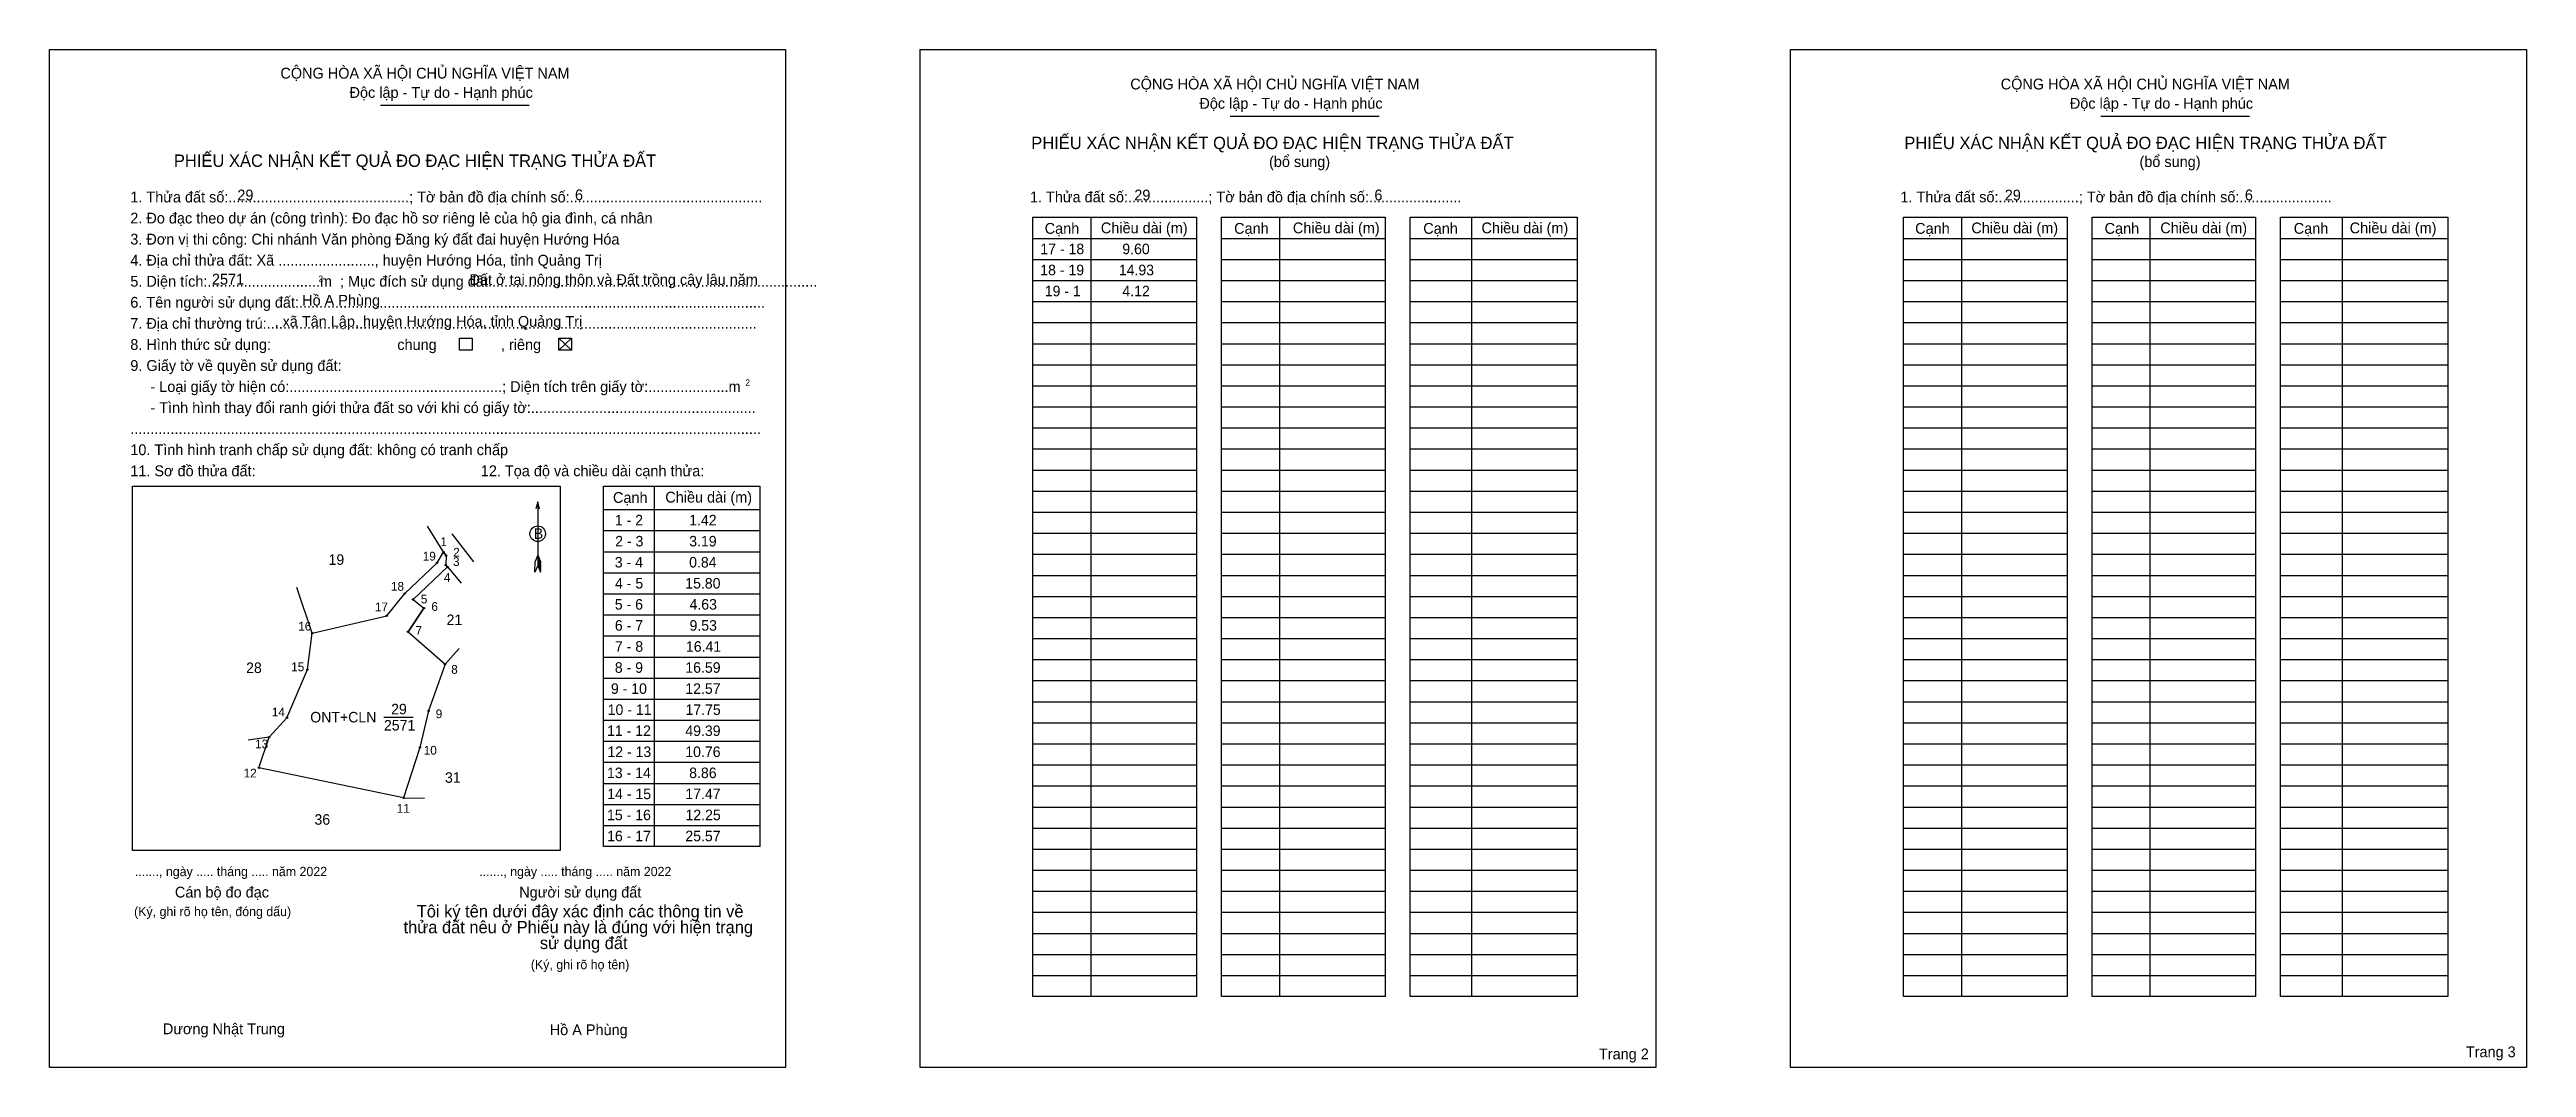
# Model space of a CAD drawing. Extents: x 547287 to 548115, y 1838620 to 1838961.
import ezdxf

# ---------------------------------------------------------------- set-up
doc = ezdxf.new("R2010")
doc.units = 0
for name, color, linetype in [('Level 1', 7, 'Continuous'), ('Level 10', 7, 'Continuous'), ('Level 11', 7, 'Continuous'), ('Level 13', 7, 'Continuous'), ('Level 2', 7, 'Continuous'), ('Level 25', 7, 'Continuous'), ('Level 27', 7, 'Continuous'), ('Level 36', 7, 'Continuous'), ('Level 48', 7, 'Continuous'), ('Level 50', 7, 'Continuous'), ('Level 52', 7, 'Continuous'), ('Level 55', 7, 'Continuous'), ('Level 6', 7, 'Continuous'), ('Level 9', 7, 'Continuous')]:
    doc.layers.add(name, color=color, linetype=linetype)

msp = doc.modelspace()

# ---------------------------------------------------------------- linework, layer by layer
at = {"layer": 'Level 1'}
for p, q in [((547286.84, 1838960.59), (547286.84, 1838960.59)), ((547577.93, 1838960.59), (547577.93, 1838960.59)), ((547397.5, 1838941.96), (547447.27, 1838941.96)), ((547681.68, 1838938.32), (547731.45, 1838938.32)), ((547972.77, 1838938.32), (548022.54, 1838938.32)), ((547635.08, 1838904.48), (547635.08, 1838643.9)), ((547698.13, 1838904.48), (547698.13, 1838643.9)), ((547762.35, 1838904.48), (547762.35, 1838643.9)), ((547926.17, 1838904.48), (547926.17, 1838643.9)), ((547989.22, 1838904.48), (547989.22, 1838643.9)), ((548053.45, 1838904.48), (548053.45, 1838643.9)), ((547615.71, 1838897.44), (547670.41, 1838897.44)), ((547678.76, 1838897.44), (547733.46, 1838897.44)), ((547741.81, 1838897.44), (547797.69, 1838897.44)), ((547906.8, 1838897.44), (547961.5, 1838897.44)), ((547969.85, 1838897.44), (548024.55, 1838897.44)), ((548032.9, 1838897.44), (548088.78, 1838897.44)), ((547615.71, 1838890.4), (547670.41, 1838890.4)), ((547678.76, 1838890.4), (547733.46, 1838890.4)), ((547741.81, 1838890.4), (547797.69, 1838890.4)), ((547906.8, 1838890.4), (547961.5, 1838890.4)), ((547969.85, 1838890.4), (548024.55, 1838890.4)), ((548032.9, 1838890.4), (548088.78, 1838890.4)), ((547615.71, 1838883.35), (547670.41, 1838883.35)), ((547615.71, 1838876.31), (547670.41, 1838876.31)), ((547678.76, 1838883.35), (547733.46, 1838883.35)), ((547678.76, 1838876.31), (547733.46, 1838876.31)), ((547741.81, 1838883.35), (547797.69, 1838883.35)), ((547741.81, 1838876.31), (547797.69, 1838876.31)), ((547906.8, 1838883.35), (547961.5, 1838883.35)), ((547906.8, 1838876.31), (547961.5, 1838876.31)), ((547969.85, 1838883.35), (548024.55, 1838883.35)), ((547969.85, 1838876.31), (548024.55, 1838876.31)), ((548032.9, 1838883.35), (548088.78, 1838883.35)), ((548032.9, 1838876.31), (548088.78, 1838876.31)), ((547615.71, 1838869.27), (547670.41, 1838869.27)), ((547678.76, 1838869.27), (547733.46, 1838869.27)), ((547741.81, 1838869.27), (547797.69, 1838869.27)), ((547906.8, 1838869.27), (547961.5, 1838869.27)), ((547969.85, 1838869.27), (548024.55, 1838869.27)), ((548032.9, 1838869.27), (548088.78, 1838869.27)), ((547457.15, 1838864.05), (547461.37, 1838860.11)), ((547457.15, 1838860.11), (547461.37, 1838864.05)), ((547615.71, 1838862.22), (547670.41, 1838862.22)), ((547678.76, 1838862.22), (547733.46, 1838862.22)), ((547741.81, 1838862.22), (547797.69, 1838862.22)), ((547906.8, 1838862.22), (547961.5, 1838862.22)), ((547969.85, 1838862.22), (548024.55, 1838862.22)), ((548032.9, 1838862.22), (548088.78, 1838862.22)), ((547615.71, 1838855.18), (547670.41, 1838855.18)), ((547678.76, 1838855.18), (547733.46, 1838855.18)), ((547741.81, 1838855.18), (547797.69, 1838855.18)), ((547906.8, 1838855.18), (547961.5, 1838855.18)), ((547969.85, 1838855.18), (548024.55, 1838855.18)), ((548032.9, 1838855.18), (548088.78, 1838855.18)), ((547615.71, 1838848.14), (547670.41, 1838848.14)), ((547678.76, 1838848.14), (547733.46, 1838848.14)), ((547741.81, 1838848.14), (547797.69, 1838848.14)), ((547906.8, 1838848.14), (547961.5, 1838848.14)), ((547969.85, 1838848.14), (548024.55, 1838848.14)), ((548032.9, 1838848.14), (548088.78, 1838848.14)), ((547615.71, 1838841.1), (547670.41, 1838841.1)), ((547678.76, 1838841.1), (547733.46, 1838841.1)), ((547741.81, 1838841.1), (547797.69, 1838841.1)), ((547906.8, 1838841.1), (547961.5, 1838841.1)), ((547969.85, 1838841.1), (548024.55, 1838841.1)), ((548032.9, 1838841.1), (548088.78, 1838841.1)), ((547615.71, 1838834.05), (547670.41, 1838834.05)), ((547615.71, 1838827.01), (547670.41, 1838827.01)), ((547678.76, 1838834.05), (547733.46, 1838834.05)), ((547678.76, 1838827.01), (547733.46, 1838827.01)), ((547741.81, 1838834.05), (547797.69, 1838834.05)), ((547741.81, 1838827.01), (547797.69, 1838827.01)), ((547906.8, 1838834.05), (547961.5, 1838834.05)), ((547906.8, 1838827.01), (547961.5, 1838827.01)), ((547969.85, 1838834.05), (548024.55, 1838834.05)), ((547969.85, 1838827.01), (548024.55, 1838827.01)), ((548032.9, 1838834.05), (548088.78, 1838834.05)), ((548032.9, 1838827.01), (548088.78, 1838827.01)), ((547615.71, 1838819.97), (547670.41, 1838819.97)), ((547678.76, 1838819.97), (547733.46, 1838819.97)), ((547741.81, 1838819.97), (547797.69, 1838819.97)), ((547906.8, 1838819.97), (547961.5, 1838819.97)), ((547969.85, 1838819.97), (548024.55, 1838819.97)), ((548032.9, 1838819.97), (548088.78, 1838819.97)), ((547314.56, 1838814.58), (547314.56, 1838814.58)), ((547488.99, 1838814.61), (547488.99, 1838694.06)), ((547615.71, 1838812.93), (547670.41, 1838812.93)), ((547678.76, 1838812.93), (547733.46, 1838812.93)), ((547741.81, 1838812.93), (547797.69, 1838812.93)), ((547906.8, 1838812.93), (547961.5, 1838812.93)), ((547969.85, 1838812.93), (548024.55, 1838812.93)), ((548032.9, 1838812.93), (548088.78, 1838812.93)), ((547450.08, 1838809.31), (547450.08, 1838788.01)), ((547472.09, 1838806.75), (547524.32, 1838806.75)), ((547615.71, 1838805.88), (547670.41, 1838805.88)), ((547678.76, 1838805.88), (547733.46, 1838805.88)), ((547741.81, 1838805.88), (547797.69, 1838805.88)), ((547906.8, 1838805.88), (547961.5, 1838805.88)), ((547969.85, 1838805.88), (548024.55, 1838805.88)), ((548032.9, 1838805.88), (548088.78, 1838805.88)), ((547472.09, 1838799.71), (547524.32, 1838799.71)), ((547615.71, 1838798.84), (547670.41, 1838798.84)), ((547678.76, 1838798.84), (547733.46, 1838798.84)), ((547741.81, 1838798.84), (547797.69, 1838798.84)), ((547906.8, 1838798.84), (547961.5, 1838798.84)), ((547969.85, 1838798.84), (548024.55, 1838798.84)), ((548032.9, 1838798.84), (548088.78, 1838798.84)), ((547449.14, 1838785.84), (547449.19, 1838789.36)), ((547450.08, 1838788.01), (547449.14, 1838785.84)), ((547450.08, 1838791.53), (547449.19, 1838789.36)), ((547450.08, 1838791.53), (547450.98, 1838789.36)), ((547450.08, 1838791.22), (547450.98, 1838789.04)), ((547450.08, 1838790.92), (547450.98, 1838788.74)), ((547450.08, 1838790.61), (547450.99, 1838788.42)), ((547450.08, 1838790.3), (547450.99, 1838788.1)), ((547450.08, 1838789.99), (547450.99, 1838787.79)), ((547450.08, 1838789.69), (547450.99, 1838787.47)), ((547450.08, 1838789.38), (547451.01, 1838787.15)), ((547450.08, 1838789.08), (547451.01, 1838786.83)), ((547450.08, 1838788.77), (547451.01, 1838786.52)), ((547450.08, 1838788.47), (547451.02, 1838786.21)), ((547450.08, 1838788.01), (547451.02, 1838785.84)), ((547451.02, 1838785.84), (547450.98, 1838789.36)), ((547472.09, 1838792.66), (547524.32, 1838792.66)), ((547472.09, 1838785.62), (547524.32, 1838785.62)), ((547615.71, 1838791.8), (547670.41, 1838791.8)), ((547678.76, 1838791.8), (547733.46, 1838791.8)), ((547741.81, 1838791.8), (547797.69, 1838791.8)), ((547906.8, 1838791.8), (547961.5, 1838791.8)), ((547969.85, 1838791.8), (548024.55, 1838791.8)), ((548032.9, 1838791.8), (548088.78, 1838791.8)), ((547472.09, 1838778.58), (547524.32, 1838778.58)), ((547615.71, 1838784.75), (547670.41, 1838784.75)), ((547615.71, 1838777.71), (547670.41, 1838777.71)), ((547678.76, 1838784.75), (547733.46, 1838784.75)), ((547678.76, 1838777.71), (547733.46, 1838777.71)), ((547741.81, 1838784.75), (547797.69, 1838784.75)), ((547741.81, 1838777.71), (547797.69, 1838777.71)), ((547906.8, 1838784.75), (547961.5, 1838784.75)), ((547906.8, 1838777.71), (547961.5, 1838777.71)), ((547969.85, 1838784.75), (548024.55, 1838784.75)), ((547969.85, 1838777.71), (548024.55, 1838777.71)), ((548032.9, 1838784.75), (548088.78, 1838784.75)), ((548032.9, 1838777.71), (548088.78, 1838777.71)), ((547472.09, 1838771.54), (547524.32, 1838771.54)), ((547615.71, 1838770.67), (547670.41, 1838770.67)), ((547678.76, 1838770.67), (547733.46, 1838770.67)), ((547741.81, 1838770.67), (547797.69, 1838770.67)), ((547906.8, 1838770.67), (547961.5, 1838770.67)), ((547969.85, 1838770.67), (548024.55, 1838770.67)), ((548032.9, 1838770.67), (548088.78, 1838770.67)), ((547472.09, 1838764.49), (547524.32, 1838764.49)), ((547615.71, 1838763.63), (547670.41, 1838763.63)), ((547678.76, 1838763.63), (547733.46, 1838763.63)), ((547741.81, 1838763.63), (547797.69, 1838763.63)), ((547906.8, 1838763.63), (547961.5, 1838763.63)), ((547969.85, 1838763.63), (548024.55, 1838763.63)), ((548032.9, 1838763.63), (548088.78, 1838763.63)), ((547472.09, 1838757.45), (547524.32, 1838757.45)), ((547615.71, 1838756.58), (547670.41, 1838756.58)), ((547678.76, 1838756.58), (547733.46, 1838756.58)), ((547741.81, 1838756.58), (547797.69, 1838756.58)), ((547906.8, 1838756.58), (547961.5, 1838756.58)), ((547969.85, 1838756.58), (548024.55, 1838756.58)), ((548032.9, 1838756.58), (548088.78, 1838756.58)), ((547472.09, 1838750.41), (547524.32, 1838750.41)), ((547615.71, 1838749.54), (547670.41, 1838749.54)), ((547678.76, 1838749.54), (547733.46, 1838749.54)), ((547741.81, 1838749.54), (547797.69, 1838749.54)), ((547906.8, 1838749.54), (547961.5, 1838749.54)), ((547969.85, 1838749.54), (548024.55, 1838749.54)), ((548032.9, 1838749.54), (548088.78, 1838749.54)), ((547472.09, 1838743.36), (547524.32, 1838743.36)), ((547472.09, 1838736.32), (547524.32, 1838736.32)), ((547615.71, 1838742.5), (547670.41, 1838742.5)), ((547615.71, 1838735.45), (547670.41, 1838735.45)), ((547678.76, 1838742.5), (547733.46, 1838742.5)), ((547678.76, 1838735.45), (547733.46, 1838735.45)), ((547741.81, 1838742.5), (547797.69, 1838742.5)), ((547741.81, 1838735.45), (547797.69, 1838735.45)), ((547906.8, 1838742.5), (547961.5, 1838742.5)), ((547906.8, 1838735.45), (547961.5, 1838735.45)), ((547969.85, 1838742.5), (548024.55, 1838742.5)), ((547969.85, 1838735.45), (548024.55, 1838735.45)), ((548032.9, 1838742.5), (548088.78, 1838742.5)), ((548032.9, 1838735.45), (548088.78, 1838735.45)), ((547472.09, 1838729.28), (547524.32, 1838729.28)), ((547615.71, 1838728.41), (547670.41, 1838728.41)), ((547678.76, 1838728.41), (547733.46, 1838728.41)), ((547741.81, 1838728.41), (547797.69, 1838728.41)), ((547906.8, 1838728.41), (547961.5, 1838728.41)), ((547969.85, 1838728.41), (548024.55, 1838728.41)), ((548032.9, 1838728.41), (548088.78, 1838728.41)), ((547472.09, 1838722.24), (547524.32, 1838722.24)), ((547615.71, 1838721.37), (547670.41, 1838721.37)), ((547678.76, 1838721.37), (547733.46, 1838721.37)), ((547741.81, 1838721.37), (547797.69, 1838721.37)), ((547906.8, 1838721.37), (547961.5, 1838721.37)), ((547969.85, 1838721.37), (548024.55, 1838721.37)), ((548032.9, 1838721.37), (548088.78, 1838721.37)), ((547472.09, 1838715.19), (547524.32, 1838715.19)), ((547615.71, 1838714.33), (547670.41, 1838714.33)), ((547678.76, 1838714.33), (547733.46, 1838714.33)), ((547741.81, 1838714.33), (547797.69, 1838714.33)), ((547906.8, 1838714.33), (547961.5, 1838714.33)), ((547969.85, 1838714.33), (548024.55, 1838714.33)), ((548032.9, 1838714.33), (548088.78, 1838714.33)), ((547472.09, 1838708.15), (547524.32, 1838708.15)), ((547615.71, 1838707.28), (547670.41, 1838707.28)), ((547678.76, 1838707.28), (547733.46, 1838707.28)), ((547741.81, 1838707.28), (547797.69, 1838707.28)), ((547906.8, 1838707.28), (547961.5, 1838707.28)), ((547969.85, 1838707.28), (548024.55, 1838707.28)), ((548032.9, 1838707.28), (548088.78, 1838707.28)), ((547472.09, 1838701.11), (547524.32, 1838701.11)), ((547615.71, 1838700.24), (547670.41, 1838700.24)), ((547678.76, 1838700.24), (547733.46, 1838700.24)), ((547741.81, 1838700.24), (547797.69, 1838700.24)), ((547906.8, 1838700.24), (547961.5, 1838700.24)), ((547969.85, 1838700.24), (548024.55, 1838700.24)), ((548032.9, 1838700.24), (548088.78, 1838700.24)), ((547457.61, 1838692.71), (547457.61, 1838692.71)), ((547615.71, 1838693.2), (547670.41, 1838693.2)), ((547615.71, 1838686.16), (547670.41, 1838686.16)), ((547678.76, 1838693.2), (547733.46, 1838693.2)), ((547678.76, 1838686.16), (547733.46, 1838686.16)), ((547741.81, 1838693.2), (547797.69, 1838693.2)), ((547741.81, 1838686.16), (547797.69, 1838686.16)), ((547906.8, 1838693.2), (547961.5, 1838693.2)), ((547906.8, 1838686.16), (547961.5, 1838686.16)), ((547969.85, 1838693.2), (548024.55, 1838693.2)), ((547969.85, 1838686.16), (548024.55, 1838686.16)), ((548032.9, 1838693.2), (548088.78, 1838693.2)), ((548032.9, 1838686.16), (548088.78, 1838686.16)), ((547615.71, 1838679.11), (547670.41, 1838679.11)), ((547678.76, 1838679.11), (547733.46, 1838679.11)), ((547741.81, 1838679.11), (547797.69, 1838679.11)), ((547906.8, 1838679.11), (547961.5, 1838679.11)), ((547969.85, 1838679.11), (548024.55, 1838679.11)), ((548032.9, 1838679.11), (548088.78, 1838679.11)), ((547615.71, 1838672.07), (547670.41, 1838672.07)), ((547678.76, 1838672.07), (547733.46, 1838672.07)), ((547741.81, 1838672.07), (547797.69, 1838672.07)), ((547906.8, 1838672.07), (547961.5, 1838672.07)), ((547969.85, 1838672.07), (548024.55, 1838672.07)), ((548032.9, 1838672.07), (548088.78, 1838672.07)), ((547615.71, 1838665.03), (547670.41, 1838665.03)), ((547678.76, 1838665.03), (547733.46, 1838665.03)), ((547741.81, 1838665.03), (547797.69, 1838665.03)), ((547906.8, 1838665.03), (547961.5, 1838665.03)), ((547969.85, 1838665.03), (548024.55, 1838665.03)), ((548032.9, 1838665.03), (548088.78, 1838665.03)), ((547615.71, 1838657.98), (547670.41, 1838657.98)), ((547678.76, 1838657.98), (547733.46, 1838657.98)), ((547741.81, 1838657.98), (547797.69, 1838657.98)), ((547906.8, 1838657.98), (547961.5, 1838657.98)), ((547969.85, 1838657.98), (548024.55, 1838657.98)), ((548032.9, 1838657.98), (548088.78, 1838657.98)), ((547615.71, 1838650.94), (547670.41, 1838650.94)), ((547678.76, 1838650.94), (547733.46, 1838650.94)), ((547741.81, 1838650.94), (547797.69, 1838650.94)), ((547906.8, 1838650.94), (547961.5, 1838650.94)), ((547969.85, 1838650.94), (548024.55, 1838650.94)), ((548032.9, 1838650.94), (548088.78, 1838650.94)), ((547532.96, 1838620.19), (547532.96, 1838620.19)), ((547824.04, 1838620.19), (547824.04, 1838620.19))]:
    msp.add_line(p, q, dxfattribs=at)
for points in [[(547615.71, 1838904.48), (547670.41, 1838904.48), (547670.41, 1838643.9), (547615.71, 1838643.9)], [(547678.76, 1838904.48), (547733.46, 1838904.48), (547733.46, 1838643.9), (547678.76, 1838643.9)], [(547741.81, 1838904.48), (547797.69, 1838904.48), (547797.69, 1838643.9), (547741.81, 1838643.9)], [(547906.8, 1838904.48), (547961.5, 1838904.48), (547961.5, 1838643.9), (547906.8, 1838643.9)], [(547969.85, 1838904.48), (548024.55, 1838904.48), (548024.55, 1838643.9), (547969.85, 1838643.9)], [(548032.9, 1838904.48), (548088.78, 1838904.48), (548088.78, 1838643.9), (548032.9, 1838643.9)], [(547314.56, 1838814.58), (547457.61, 1838814.58), (547457.61, 1838692.71), (547314.56, 1838692.71)], [(547472.09, 1838814.61), (547524.32, 1838814.61), (547524.32, 1838694.06), (547472.09, 1838694.06)]]:
    msp.add_lwpolyline(points, close=True, dxfattribs=at)
msp.add_lwpolyline([(547450.69, 1838807.05), (547450.08, 1838809.31), (547449.47, 1838807.05)], dxfattribs=at)
msp.add_circle((547450.08, 1838798.66), 2.6, dxfattribs=at)
at = {"layer": 'Level 10'}
msp.add_lwpolyline([(547419.36, 1838788.18), (547419.91, 1838787.55), (547408.43, 1838776.69), (547412.05, 1838773.8), (547406.73, 1838765.89), (547419.09, 1838755.09), (547413.59, 1838739.44), (547410.68, 1838727.21), (547405.23, 1838710.32), (547356.88, 1838720.39), (547360.28, 1838730.6), (547366.24, 1838737.16), (547373.07, 1838753.24), (547374.7, 1838765.38), (547399.59, 1838771.22), (547405.63, 1838778.68), (547416.46, 1838788.96), (547418.59, 1838792.49), (547419.47, 1838791.37)], close=True, dxfattribs=at)
at = {"layer": 'Level 11'}
for centre in [(547416.46, 1838788.96), (547418.59, 1838792.49), (547419.36, 1838788.18), (547419.36, 1838788.18), (547419.47, 1838791.37), (547419.91, 1838787.55), (547405.63, 1838778.68), (547408.43, 1838776.69), (547399.59, 1838771.22), (547412.05, 1838773.8), (547374.7, 1838765.38), (547406.73, 1838765.89), (547373.07, 1838753.24), (547419.09, 1838755.09), (547366.24, 1838737.16), (547413.59, 1838739.44), (547360.28, 1838730.6), (547410.68, 1838727.21), (547356.88, 1838720.39), (547405.23, 1838710.32)]:
    msp.add_circle(centre, 0.235, dxfattribs=at)
at = {"layer": 'Level 2'}
for points in [[(547286.84, 1838960.59), (547532.95, 1838960.59), (547532.95, 1838620.19), (547286.84, 1838620.19)], [(547577.93, 1838960.59), (547824.04, 1838960.59), (547824.04, 1838620.19), (547577.93, 1838620.19)], [(547869.02, 1838960.59), (548115.13, 1838960.59), (548115.13, 1838620.19), (547869.02, 1838620.19)]]:
    msp.add_lwpolyline(points, close=True, dxfattribs=at)
at = {"layer": 'Level 25'}
for p, q in [((547413.1, 1838801.24), (547418.61, 1838792.45)), ((547416.46, 1838788.96), (547405.63, 1838778.68)), ((547408.43, 1838776.69), (547419.91, 1838787.55)), ((547419.47, 1838791.37), (547418.59, 1838792.49)), ((547406.73, 1838765.89), (547412.05, 1838773.8))]:
    msp.add_line(p, q, dxfattribs=at)
at = {"layer": 'Level 27'}
for p, q in [((547419.91, 1838787.55), (547424.46, 1838782.17)), ((547419.09, 1838755.09), (547423.78, 1838760.34)), ((547360.28, 1838730.6), (547353.3, 1838729.66)), ((547405.23, 1838710.32), (547412.27, 1838710.2))]:
    msp.add_line(p, q, dxfattribs=at)
at = {"layer": 'Level 50'}
for points in [[(547423.89, 1838864.05), (547428.12, 1838864.05), (547428.12, 1838860.11), (547423.89, 1838860.11)], [(547457.15, 1838864.05), (547461.37, 1838864.05), (547461.37, 1838860.11), (547457.15, 1838860.11)]]:
    msp.add_lwpolyline(points, close=True, dxfattribs=at)
at = {"layer": 'Level 9'}
for p, q in [((547428.68, 1838789.23), (547421.43, 1838798.64)), ((547374.7, 1838765.38), (547369.54, 1838780.66)), ((547398.66, 1838737.33), (547408.45, 1838737.33))]:
    msp.add_line(p, q, dxfattribs=at)

# ---------------------------------------------------------------- texts
at = {"layer": 'Level 1'}
for s, height, p in [('CỘNG HÒA XÃ HỘI CHỦ NGHĨA VIỆT NAM', 3.6151, (547364.04, 1838950.88)), ('CỘNG HÒA XÃ HỘI CHỦ NGHĨA VIỆT NAM', 3.6151, (547648.23, 1838947.24)), ('CỘNG HÒA XÃ HỘI CHỦ NGHĨA VIỆT NAM', 3.6151, (547939.32, 1838947.24)), ('Độc lập - Tự do - Hạnh phúc', 3.6151, (547387.16, 1838944.43)), ('Độc lập - Tự do - Hạnh phúc', 3.6151, (547671.35, 1838940.79)), ('Độc lập - Tự do - Hạnh phúc', 3.6151, (547962.44, 1838940.79)), ('PHIẾU XÁC NHẬN KẾT QUẢ ĐO ĐẠC HIỆN TRẠNG THỬA ĐẤT', 4.132, (547328.42, 1838921.36)), ('PHIẾU XÁC NHẬN KẾT QUẢ ĐO ĐẠC HIỆN TRẠNG THỬA ĐẤT', 4.132, (547615.13, 1838927.3)), ('PHIẾU XÁC NHẬN KẾT QUẢ ĐO ĐẠC HIỆN TRẠNG THỬA ĐẤT', 4.132, (547907.08, 1838927.3)), ('(bổ sung)', 3.615, (547694.64, 1838921.3)), ('(bổ sung)', 3.615, (547985.73, 1838921.3)), ('1. Thửa đất số:.............................................; Tờ bản đồ địa chính số:................................................', 3.61509, (547313.85, 1838909.46)), ('1. Thửa đất số:....................; Tờ bản đồ địa chính số:.......................', 3.6151, (547614.69, 1838909.49)), ('1. Thửa đất số:....................; Tờ bản đồ địa chính số:.......................', 3.6151, (547905.78, 1838909.49)), ('2. Đo đạc theo dự án (công trình): Đo đạc hồ sơ riêng lẻ của hộ gia đình, cá nhân', 3.6151, (547313.85, 1838902.42)), ('Cạnh', 3.615, (547619.62, 1838898.97)), ('Chiều dài (m)', 3.6151, (547638.4, 1838899.14)), ('Cạnh', 3.615, (547682.97, 1838898.97)), ('Chiều dài (m)', 3.6151, (547702.62, 1838899.14)), ('Cạnh', 3.615, (547746.22, 1838898.97)), ('Chiều dài (m)', 3.6151, (547765.68, 1838899.14)), ('Cạnh', 3.615, (547910.71, 1838898.97)), ('Chiều dài (m)', 3.6151, (547929.49, 1838899.14)), ('Cạnh', 3.615, (547974.06, 1838898.97)), ('Chiều dài (m)', 3.6151, (547992.68, 1838899.14)), ('Cạnh', 3.615, (548037.31, 1838898.97)), ('Chiều dài (m)', 3.6151, (548056.02, 1838899.14)), ('3. Đơn vị thi công: Chi nhánh Văn phòng Đăng ký đất đai huyện Hướng Hóa', 3.6151, (547313.85, 1838895.37)), ('4. Địa chỉ thửa đất: Xã ........................, huyện Hướng Hóa, tỉnh Quảng Trị', 3.6151, (547313.85, 1838888.33)), ('5. Diện tích:............................m  ; Mục đích sử dụng đất:.................................................................................', 3.61509, (547313.85, 1838881.29)), ('2', 2.07, (547376.76, 1838882.93)), ('6. Tên người sử dụng đất:....................................................................................................................', 3.61509, (547313.85, 1838874.25)), ('7. Địa chỉ thường trú:..........................................................................................................................', 3.61509, (547313.85, 1838867.2)), ('chung                , riêng', 3.6151, (547403.13, 1838860.12)), ('9. Giấy tờ về quyền sử dụng đất:', 3.6151, (547313.85, 1838853.12)), ('     - Loại giấy tờ hiện có:.....................................................; Diện tích trên giấy tờ:....................m', 3.61509, (547313.85, 1838846.07)), ('     - Tình hình thay đổi ranh giới thửa đất so với khi có giấy tờ:........................................................', 3.61509, (547313.85, 1838839.03)), ('2', 2.07, (547519.54, 1838848.19)), ('10. Tình hình tranh chấp sử dụng đất: không có tranh chấp', 3.6151, (547313.85, 1838824.95)), ('.............................................................................................................................................................', 3.61509, (547313.85, 1838831.99)), ('11. Sơ đồ thửa đất:', 3.6151, (547313.85, 1838817.9)), ('12. Tọa độ và chiều dài cạnh thửa:', 3.6151, (547431.06, 1838817.9)), ('Cạnh', 3.615, (547475.26, 1838808.98)), ('Chiều dài (m)', 3.6151, (547492.75, 1838809.1)), ('B', 3.52, (547448.78, 1838796.95)), ('......., ngày ..... tháng ..... năm 2022', 3.0988, (547315.39, 1838684.17)), ('......., ngày ..... tháng ..... năm 2022', 3.0988, (547430.52, 1838684.17)), ('Cán bộ đo đạc', 3.6151, (547328.77, 1838677.01)), ('Người sử dụng đất', 3.6151, (547443.91, 1838677.01)), ('(Ký, ghi rõ họ tên, đóng dấu)', 3.0988, (547315.11, 1838670.79)), ('thửa đất nêu ở Phiếu này là đúng với hiện trạng', 4.1081, (547405.23, 1838665.07)), ('Tôi ký tên dưới đây xác định các thông tin về', 4.1081, (547409.63, 1838670.38)), ('sử dụng đất', 4.1081, (547450.81, 1838659.78)), ('(Ký, ghi rõ họ tên)', 3.0988, (547447.78, 1838653.05)), ('Dương Nhật Trung', 3.6151, (547324.74, 1838631.31)), ('Trang 2', 3.615, (547804.98, 1838622.91)), ('Trang 3', 3.615, (548094.86, 1838623.62))]:
    msp.add_text(s, height=height, dxfattribs=at).set_placement(p)
at = {"layer": 'Level 13'}
for s, p in [('ONT+CLN', (547374.02, 1838735.57)), ('2571', (547398.67, 1838732.87)), ('29', (547401.07, 1838738.27))]:
    msp.add_text(s, height=3.521, dxfattribs=at).set_placement(p)
at = {"layer": 'Level 36'}
for s, p in [('19', (547380.14, 1838788.25)), ('21', (547419.61, 1838768.14)), ('28', (547352.58, 1838752.09)), ('31', (547419.08, 1838715.38)), ('36', (547375.44, 1838701.36))]:
    msp.add_text(s, height=3.521, dxfattribs=at).set_placement(p)
at = {"layer": 'Level 48'}
msp.add_text('8. Hình thức sử dụng:', height=3.6152, dxfattribs=at).set_placement((547313.85, 1838860.16))
at = {"layer": 'Level 52'}
for s, p in [('17 - 18', (547618.17, 1838892.16)), ('9.60', (547645.58, 1838892.16)), ('18 - 19', (547618.14, 1838885.11)), ('14.93', (547644.41, 1838885.11)), ('19 - 1', (547619.65, 1838878.07)), ('4.12', (547645.6, 1838878.07)), ('1 - 2', (547475.88, 1838801.47)), ('1.42', (547500.74, 1838801.47)), ('2 - 3', (547475.99, 1838794.42)), ('3.19', (547500.75, 1838794.42)), ('3 - 4', (547475.86, 1838787.38)), ('0.84', (547500.73, 1838787.38)), ('4 - 5', (547475.94, 1838780.34)), ('5 - 6', (547475.87, 1838773.3)), ('15.80', (547499.43, 1838780.34)), ('4.63', (547500.85, 1838773.3)), ('6 - 7', (547475.89, 1838766.25)), ('9.53', (547500.85, 1838766.25)), ('7 - 8', (547475.92, 1838759.21)), ('16.41', (547499.65, 1838759.21)), ('8 - 9', (547475.88, 1838752.17)), ('16.59', (547499.45, 1838752.17)), ('9 - 10', (547474.56, 1838745.12)), ('12.57', (547499.45, 1838745.12)), ('10 - 11', (547473.49, 1838738.08)), ('17.75', (547499.51, 1838738.08)), ('11 - 12', (547473.28, 1838731.04)), ('12 - 13', (547473.39, 1838724)), ('49.39', (547499.45, 1838731.04)), ('10.76', (547499.44, 1838724)), ('13 - 14', (547473.26, 1838716.95)), ('8.86', (547500.74, 1838716.95)), ('14 - 15', (547473.34, 1838709.91)), ('17.47', (547499.45, 1838709.91)), ('15 - 16', (547473.27, 1838702.87)), ('12.25', (547499.51, 1838702.87)), ('16 - 17', (547473.29, 1838695.83)), ('25.57', (547499.45, 1838695.83))]:
    msp.add_text(s, height=3.521, dxfattribs=at).set_placement(p)
at = {"layer": 'Level 55'}
for s, p in [('19', (547416.38, 1838788.96)), ('1', (547418.55, 1838792.49)), ('3', (547419.32, 1838788.18)), ('2', (547419.43, 1838791.37)), ('4', (547419.87, 1838787.55)), ('18', (547405.55, 1838778.68)), ('5', (547408.39, 1838776.69)), ('17', (547399.51, 1838771.22)), ('6', (547412.01, 1838773.8)), ('16', (547374.62, 1838765.38)), ('7', (547406.69, 1838765.89)), ('15', (547372.99, 1838753.24)), ('8', (547419.05, 1838755.09)), ('14', (547366.16, 1838737.16)), ('9', (547413.55, 1838739.44)), ('13', (547360.2, 1838730.6)), ('10', (547410.6, 1838727.21)), ('12', (547356.8, 1838720.39)), ('11', (547405.15, 1838710.32))]:
    msp.add_text(s, height=0.117, dxfattribs=at).set_placement(p)
at = {"layer": 'Level 6'}
for s, height, p in [('29', 3.615, (547349.65, 1838910.13)), ('6', 3.62, (547462.55, 1838910.19)), ('29', 3.615, (547649.58, 1838910.13)), ('6', 3.62, (547729.88, 1838910.15)), ('29', 3.615, (547940.67, 1838910.13)), ('6', 3.62, (548020.97, 1838910.15)), ('2571', 3.615, (547341.15, 1838881.99)), ('Đất ở tại nông thôn và Đất trồng cây lâu năm', 3.6153, (547427.28, 1838881.85)), ('Hồ A Phùng', 3.615, (547371.31, 1838874.93)), (', xã Tân Lập, huyện Hướng Hóa, tỉnh Quảng Trị', 3.6153, (547362.08, 1838867.87)), ('Hồ A Phùng', 3.615, (547454.1, 1838630.99))]:
    msp.add_text(s, height=height, dxfattribs=at).set_placement(p)
at = {"layer": 'Level 9'}
for s, height, p in [('1', 2.93, (547417.55, 1838794.53)), ('2', 2.93, (547421.82, 1838791)), ('19', 2.934, (547411.64, 1838789.7)), ('4', 2.93, (547418.71, 1838782.57)), ('3', 2.93, (547421.77, 1838787.89)), ('18', 2.934, (547401, 1838779.6)), ('5', 2.93, (547411.01, 1838775.37)), ('16', 2.934, (547370.01, 1838766.28)), ('17', 2.934, (547395.65, 1838772.74)), ('6', 2.93, (547414.53, 1838772.87)), ('7', 2.93, (547409.23, 1838764.88)), ('15', 2.934, (547367.65, 1838752.7)), ('8', 2.93, (547421.16, 1838751.83)), ('14', 2.934, (547361.18, 1838737.59)), ('9', 2.93, (547415.98, 1838736.98)), ('13', 2.934, (547355.58, 1838726.89)), ('10', 2.934, (547411.98, 1838724.79)), ('12', 2.934, (547351.75, 1838717.17)), ('11', 2.934, (547402.94, 1838705.35))]:
    msp.add_text(s, height=height, dxfattribs=at).set_placement(p)

doc.saveas('drawing.dxf')
